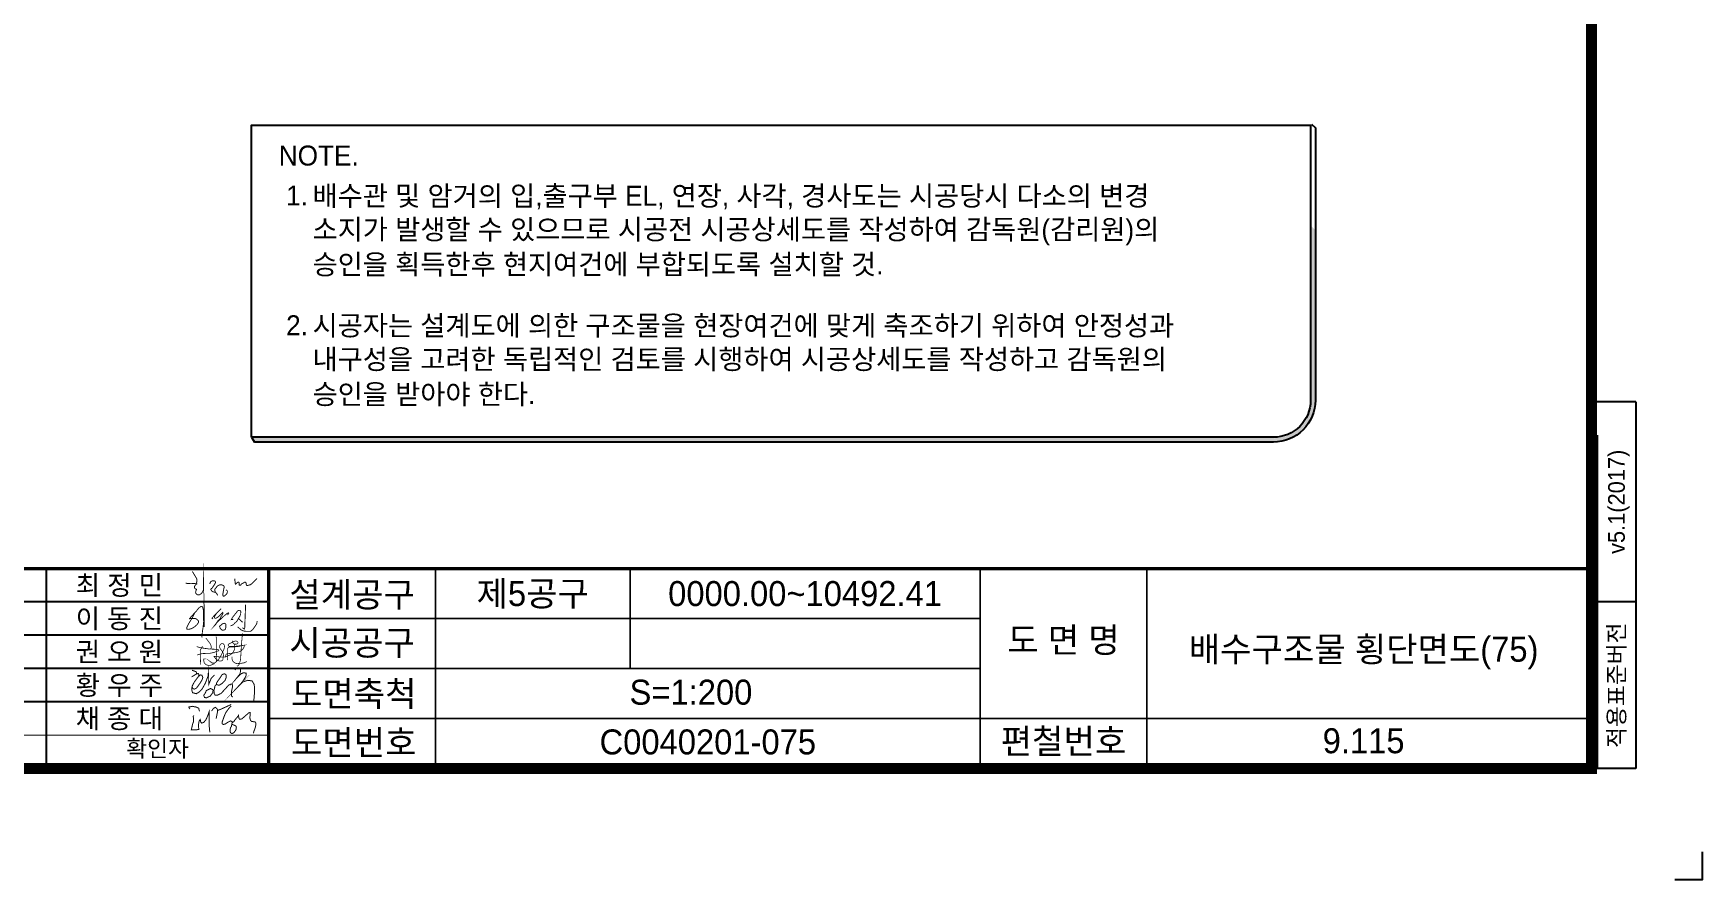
# Model space of a CAD drawing. Header units: metres. Extents: x 3558 to 3726, y 2272 to 2391.
# Drawn here: x 3665.6 to 3725.7, y 2271.8 to 2302.3 of the extents above; entities that cross this region are included whole.
import ezdxf
from ezdxf.enums import TextEntityAlignment as Align

# ---------------------------------------------------------------- set-up
doc = ezdxf.new("R2010")
doc.units = ezdxf.units.M
doc.header["$LTSCALE"] = 0.3
for name, color, linetype in [('CC-TEXT', 3, 'Continuous'), ('CX-BORD', 3, 'Continuous'), ('CX-BORD-LIN1', 4, 'Continuous'), ('CX-BORD-LIN2', 3, 'Continuous'), ('CX-BORD-TEX2', 7, 'Continuous'), ('CX-BORD-TEX3', 6, 'Continuous'), ('CZ-LIN1', 7, 'Continuous')]:
    doc.layers.add(name, color=color, linetype=linetype)
doc.styles.add('GTXT', font='돋움.ttf')
doc.styles.add('TB_TEXT', font='돋움.ttf')
doc.styles.add('TB_WBTXT', font='돋움.ttf')
doc.styles.add('TB_WMTXT', font='돋움.ttf')

# ---------------------------------------------------------------- blocks, each defined once
blk = doc.blocks.new('CXBLKA1-KECH-한국도로공사')
at = {"layer": 'CX-BORD-LIN1', "const_width": 2}
blk.add_lwpolyline([(796, -2.273736754432321e-12), (0, 0), (0, 553.9999999999993), (796, 553.9999999999993)], close=True, dxfattribs=at)
at = {"layer": 'CX-BORD-LIN1'}
for points, const_width in [([(796, 36.00000000000114), (0, 35.99999999999886)], 0.5999999999999999), ([(558, 2.273736754432321e-13), (558, 36.00000000000045)], 0.5999999999999999), ([(686, 2.273736754432321e-13), (686, 36.00000000000091)], 0.2999999999999999), ([(558, 6.000000000000227), (270, 5.999999999999318)], 0.2)]:
    blk.add_lwpolyline(points, dxfattribs=dict(at, const_width=const_width))
blk.add_lwpolyline([(518, 4.547473508864641e-13), (518, 36.00000000000045)], dxfattribs=at)
at = {"layer": 'CX-BORD-LIN2'}
for p, q in [((803.999999405456, 66.02979842424429), (795.999999405456, 66.02979842424429)), ((803.999999405456, 66.02979842424429), (803.999999405456, -4.440746579348342e-07)), ((796.999999405456, 59.99999955592534), (796.999999405456, -4.440746579348342e-07)), ((558, 30.00000000000023), (270, 29.99999999999955)), ((803.999999405456, 30.00000000000091), (795.999999405456, 30.00000000000091)), ((803.9999994054556, -4.440746579348342e-07), (796.999999405456, -4.440746579348342e-07))]:
    blk.add_line(p, q, dxfattribs=at)
at = {"layer": 'CX-BORD-LIN2', "const_width": 0.2999999999999999}
for points in [[(588, 2.273736754432321e-13), (588, 36.00000000000045)], [(623, 18.00000000000068), (623, 36.00000000000045)], [(716, -2.046363078989089e-12), (716, 36.00000000000091)], [(686, 27.00000000000068), (558, 27.00000000000045)], [(686, 18.00000000000068), (558, 18.00000000000045)], [(796, 9.00000000000091), (558, 9.000000000000455)]]:
    blk.add_lwpolyline(points, dxfattribs=at)
at = {"layer": 'CX-BORD-LIN2'}
for points in [[(558, 24.00000000000023), (270, 23.99999999999932)], [(558, 18.00000000000136), (270, 18.00000000000045)], [(558, 12.00000000000136), (270, 12.00000000000045)]]:
    blk.add_lwpolyline(points, dxfattribs=at)
at = {"layer": 'CX-BORD-TEX2'}
for points, const_width in [([(544.2550693330977, 35.48268204253236), (545.0231002301848, 34.19307930236474), (545.0902286646839, 33.85839254095807), (545.0603421049359, 33.59706839874074), (544.963201837684, 33.35067289239898), (544.1107190391305, 33.28341540007042), (543.7146415898271, 33.28341540007042), (543.4381461718012, 33.29087971800836), (543.04956720665, 33.38794393365909), (543.4381461718012, 33.29087971800836), (544.1107190391305, 33.28341540007042), (544.4419802040508, 33.30955058461151), (544.963201837684, 33.35067289239898, -1.125272362258092), (544.9556675612445, 33.15767899249192), (544.7333616659236, 32.92721185761069, 0.7042972008132262), (545.0442713680177, 32.29941722546177), (544.8920646670271, 31.98712341786831, 0.7395068878052653), (545.6016646553854, 31.32500640278669, 0.1947146220203291), (546.2293360985192, 32.12797942205238), (546.2586678778162, 33.38247908689199), (546.2752218106106, 32.09144414125107), (546.357329317271, 29.34576021998847), (546.357329317271, 25.48762895087747)], 0.1703382760647214), ([(547.3916011421227, 33.21006401386514), (547.4485466709351, 33.40702877365328, -0.2200964456232209), (547.745443692621, 33.74916300352167, -0.1573906557640741), (548.186744696705, 33.79815566369535, -0.5036351692183431), (548.3758890380069, 33.39222370060312, -0.03182358948647454), (547.8719336353139, 32.58963260279712, -0.05099705775783889), (547.7340796414594, 32.43441522843499), (547.6149987022011, 32.36284427021057), (547.5700793818615, 32.21127199919037), (547.777352516591, 31.95462077836079), (547.9719193893922, 31.80245315918311), (548.1945832075851, 31.76446882343227), (548.4118244942781, 31.72105895635892), (548.7213740894622, 31.37921116758508), (548.8191407217387, 31.1458852382494), (548.7213740894622, 31.37921116758508), (548.4118244942781, 31.72105895635892), (548.3086353305023, 31.99779475276825), (548.2923319437176, 32.27995608050006), (548.67679479585, 32.74859617735821, -0.3661494519922352), (549.8105870750476, 32.95699049847291, -0.3261765723227276), (549.9656929512953, 32.60966662994821, 0.01373951838857549), (549.759332519887, 31.49533214077004, 0.04523805902074247), (549.7467336348196, 31.30243372122783, 0.02949069800485073), (549.7600125733424, 31.1450202984733), (549.8162064641259, 31.05283681441623), (549.9454345167836, 31.02747835279937), (550.0307991215718, 31.06205909436634), (550.2783027870281, 31.27474441540941, 0.2563387373261534), (550.5437741806197, 31.9820798080052), (550.3203587243979, 32.17839305471534)], 0.1703382760647214), ([(546.5715662386452, 19.72977525436281), (546.2810692994976, 19.71295459102233), (546.3189671050616, 19.33410503111814, 0.2796448782962521), (546.8283900951948, 18.65707710259541, 0.2833531025880105), (548.1124678109009, 18.87994944149852, -0.02802493378775394), (548.5803350958012, 19.24913614120427), (548.592181702685, 20.61138477633116), (548.5401322088337, 23.73997826535827), (548.5880640159795, 20.13788944137826), (548.1598542384377, 20.18482426405351), (548.3580458932595, 19.90351413049348, 0.1356130271614032), (548.9734837338357, 19.3981992190828, 0.3324790054823777), (549.7506060301563, 19.57531916805446), (549.8027613310229, 20.05458798367521), (548.5880640159795, 20.13788944137826), (548.1598542384377, 20.18482426405351), (548.5838209846297, 19.64998064844805), (548.5803350958013, 19.24913614120435), (548.2258249160591, 18.97739045117572), (547.8834296323159, 18.9814431218722), (547.7060970747835, 19.05958489009912), (547.4609648934174, 19.25754357215997), (547.8834296323159, 18.9814431218722), (548.2258249160574, 18.97739045117449), (548.5803350958012, 19.24913614120423), (549.02042426038, 19.70034576516036), (549.469284070758, 20.47763282995836), (549.7005517543065, 20.98192088843008), (549.9036294259386, 21.40068311980058), (550.0216609302546, 21.75492533831528), (550.0347658848557, 22.04936758663612), (549.9889098802179, 22.26529097384269), (549.8775442178616, 22.39615380855675, 0.282607566749324), (549.5762020596522, 22.4943012246637, 0.2528467656733305), (549.189704148289, 22.14751384245731, 0.2798465359125028), (549.320719684903, 21.50628537221584, -0.06026554495778128), (549.7005517543065, 20.98192088843008, -0.2010092350446223), (549.8027613310229, 20.05458798367521), (550.157615387187, 20.10051093562046), (550.8434715752238, 20.36423345692184, 0.385954917925556), (551.8212719912237, 22.30341448459503), (551.7011507983568, 22.46838740145575), (551.5438648913893, 22.64576029273323, -0.2480265099421704), (551.4474633640444, 23.04104878194737), (551.4376387149692, 22.88036162287999), (551.4767400519236, 22.74700041647547), (551.6889338669191, 22.85670373325722), (551.8418023310012, 22.91351828807039, -0.2478862665183587), (552.357290330401, 22.84605114926546, -0.5533111902190665), (552.3359588803652, 22.46610395898815, -0.25936448180315), (551.7011507983568, 22.46838740145575, -0.1931466988363636), (551.4767400519236, 22.7470004164753), (551.2729875959233, 22.65075068198804), (551.0063539175327, 22.52291851380132), (550.828601910761, 22.43769668158149, 0.7292155318498135), (550.8890366105699, 21.99738446192224), (551.5685254835824, 21.96447875644289), (553.3210335286624, 22.15543627394572), (552.6327740098511, 21.98994006818616), (551.6703533992799, 21.88278071221828), (551.4470892606697, 21.87832057357713), (551.009494118592, 21.88278071221828), (550.8308843192328, 21.83372034745151, 0.3312629769195753), (550.611535040186, 21.55281051249482), (550.5961363406473, 21.0645343981563), (550.6185425682335, 20.27774470625949), (550.6158806854543, 19.80245323672575), (550.5615865713513, 19.50665229372525), (550.6158806854543, 19.80245323672575), (550.6185425682335, 20.27774470625949), (550.6073394544403, 20.67113955220788), (550.3197344074578, 20.59125381758413), (550.2605013730364, 20.38419385365521), (550.1716574896369, 19.98979298308323), (550.2605013730364, 20.38419385365521), (550.3197344074578, 20.59125381758413), (550.6073394544403, 20.67113955220788), (550.99100434268, 20.70957396272721), (551.7713273012113, 20.82204510711837), (552.3878005390077, 20.93343370485197, 0.3381794607889669), (553.6505997081856, 22.31691092909916), (553.6130086287131, 22.08808658679421), (553.5137872912284, 21.80376766077968), (553.337896757266, 21.51289147415825), (553.0738487470489, 21.2441609573992), (553.0214175740945, 21.20426474787558), (553.0681138581646, 22.09462019413089), (553.270990589279, 24.35374161026824), (553.0681138581646, 22.09462019413089), (553.0214175740945, 21.20426474787558), (552.9647397413266, 20.21283124285683), (552.9444663614435, 19.90903593064771, -0.08818372838249018), (552.6538296058831, 18.73435793875372, -0.2676779508090145), (552.2550505231086, 18.44406371219205), (552.4207569970996, 18.49203096828694), (552.578938196564, 18.61527962798466), (552.725712863347, 18.90864227261647), (553.107450731946, 18.95850543175858), (553.5000401043291, 19.00603653983204), (553.8034077111158, 19.13080555348895), (554.0472891024091, 19.26151523047641), (553.9253484067625, 19.19616039198268), (553.6517239077225, 19.0684210466605), (553.4243458327223, 18.99687217406624), (552.725712863347, 18.90864227261647), (552.3710452423813, 18.90106548289555, -0.495566704432109), (551.4071319971308, 20.11283317088809, -0.495566704432109)], 0.1310294431267088), ([(546.6866275888907, 23.48779942754836), (547.1104791554534, 22.93316424735026), (547.3985727638267, 22.55310915049287), (547.5235950887918, 22.36851115949676), (547.5942590596804, 22.15133698419048), (547.6483340021093, 21.91726440639473, -0.4229315109830434), (547.3819837353668, 21.50463312522702), (546.4470351605365, 21.62407990788843), (545.533826148515, 21.78695966915378), (545.0446085194695, 21.9444116134152), (545.533826148515, 21.78695966915378), (547.3819837353668, 21.50463312522702), (548.1472783189125, 21.48540602912346), (548.5910593925596, 21.47176802975102, -0.1408873706740115), (548.9733968209305, 21.3490190736835, -0.8809027692557593), (548.8914681817415, 21.18535379892701), (548.2289159888097, 20.92620628456168), (547.7441724849799, 20.81709648815265), (547.3140442951203, 20.72162469111606), (546.8770915527786, 20.72162469111606), (546.0919392597663, 20.70116653177151), (545.6822960638207, 20.61251489470689), (545.3340965131506, 20.53750125701501), (545.1429296883758, 20.42157246091961), (545.3340965131506, 20.53750125701501), (545.6822960638207, 20.61251489470689), (545.6754677325159, 20.95348344359247), (545.6618110699071, 21.26717483344726), (545.7642247030096, 21.49221458623744), (546.0031822892726, 21.86728045412592), (546.1533866838638, 21.94229293153204), (546.0031822892726, 21.86728045412592), (545.6618110699071, 21.26717483344726), (545.6822960638207, 20.61251489470689), (545.7366468602534, 18.70695198799838)], 0.1310294431267088)]:
    blk.add_lwpolyline(points, format="xyb", dxfattribs=dict(at, const_width=const_width))
for points, const_width in [([(551.8709879794302, 34.19584261645465), (551.9830357342688, 33.23853962857132), (552.015105623531, 33.19049053906237), (552.1393406521355, 33.25856242273836), (552.1914542221864, 33.36268095240708), (552.3076717784751, 33.45478580557553), (552.439942175538, 33.54689065874396), (552.5200990025501, 33.58293168824451), (552.6243082465091, 33.51485418807664), (552.6764039204168, 33.44277212907524), (552.6804126565746, 33.24654874623808), (552.6804126565746, 33.08236745056041), (552.6924388650476, 33.01428995039225), (552.9503043976262, 33.03398137152825), (553.114626787808, 33.23420931319894), (553.3631147411596, 33.36635975470146), (553.5835594375509, 33.50250913854533), (553.7158119384704, 33.55456840337969), (553.8400648632182, 33.52653649154589), (553.936256634861, 33.36235519586793), (553.9522915794925, 33.15812269536401), (554.0083959895579, 32.98192772318606), (554.1126052335164, 32.93387301718493), (554.670893328062, 33.0820753929737), (554.859268135191, 33.20621671680946), (555.0837215677394, 33.39843554081309), (555.8896922891764, 34.18800761004137)], 0.1703382760647214), ([(544.7424880782769, 28.11737534674467), (544.1878864302403, 27.03598660953185), (543.6997237069941, 26.26663443747748), (543.4246012083481, 25.77241809481893), (543.3300618857925, 25.585731357236), (543.2662369514587, 25.43932557547168), (543.2396613815131, 25.34615825981018), (543.2368295584897, 25.20235806435949), (543.2607911379296, 25.13052838788735), (543.3034863158468, 25.08524752320727), (543.4474736251018, 25.05327627504676), (543.6659596632312, 25.07989550809816), (543.7297845976141, 25.09588113216614), (543.9750640381576, 25.14116199684622), (544.2120658421977, 25.26362455311983), (544.4945946472276, 25.39939672590071), (544.7024068908654, 25.56178813174529), (544.8917033685434, 25.71615151492006), (545.062266247744, 25.8679093117812), (545.2273833134154, 26.09952480779657), (545.3554688472163, 26.32142217110186), (545.3606968281788, 26.4678279528539), (545.2994858843017, 26.6568385917376), (545.1557164076135, 26.7793011480112), (545.0197889023443, 26.89380610286207), (544.7825692657375, 27.00028303504314), (544.4786928717735, 27.00028303504314), (544.1878864302403, 27.03598660953185), (543.7042981903546, 26.95894576045089)], 0.16), ([(543.6413445861403, 26.94267845136392), (543.7672517945689, 26.97521306953786), (543.8585236290169, 27.12492865011109), (543.9822525120239, 27.27893992702593), (544.14083460148, 27.44379607666542), (544.2950600401423, 27.60865222629263), (544.5078824321758, 27.87442202926286), (544.7424880782769, 28.11737534674467), (544.9725192410665, 28.34300503639042), (545.1809849823062, 28.59462016780253), (545.3012285446389, 28.78454628295958), (545.5543499566998, 29.00588027625145), (545.763687028108, 29.15179310924941), (545.8296902878633, 29.1924965925873), (545.9558153288094, 29.19080648255931), (546.0581966228333, 29.14137076403176), (546.1146152507831, 29.01010555134599), (546.1675485581568, 28.8361650602692), (546.2169965448561, 28.61454938196448), (546.2392154639588, 28.46793233644667), (546.2357301433335, 28.28209065387773), (546.2494535933661, 27.21823680827902), (546.2843067998642, 26.4298004770767), (546.2494535933661, 26.09487700519503), (546.1516467827028, 25.20876639823609), (546.0538399719903, 24.55983456615513), (545.9606076446876, 23.78041215514304), (546.0189867655413, 23.60900682912052)], 0.16), ([(547.9722911560298, 26.91866480462613), (547.7768953672207, 27.09126729192258), (549.433294005094, 28.7874335542615), (548.6050946861574, 27.93935042309204), (548.2840095214619, 27.43654268776254), (548.2387003530389, 27.28386941462804), (548.2676720809236, 27.11028102981118), (548.3177735652739, 27.04183157340731), (548.4467304292434, 27.04978917481776), (548.662602476867, 27.14711134431445), (548.9943614359804, 27.36013562993594), (549.2971486672582, 27.68893245294157), (549.5474382562957, 27.95463183465245), (549.7132088196181, 28.12033303930593), (549.7369525664913, 27.87047843918117), (549.6315216169264, 27.64949655213695), (549.4341653352135, 27.39436035815015), (549.3394081801403, 27.17598405740728), (549.2762367434084, 26.99190290612569), (548.8301157004776, 26.59627631549711), (548.4460769315924, 25.93002085555554), (548.2171349315381, 25.70115178836022), (548.638096316035, 26.26314858552632), (549.6818409337452, 27.20887078182886), (550.0830884733373, 27.59569471603299), (550.3098521479701, 27.75604390557737), (550.543368631385, 27.94266022191323), (550.6559880548161, 27.9989268018121), (550.7651221575729, 28.01871517346763), (550.7949652156262, 27.96251901481583), (550.6459677579264, 27.75090315422176), (550.5864994743865, 27.60872264755199)], 0.16), ([(551.6118372424448, 26.86514465352275), (551.267443995936, 26.79993457468072), (551.3743997733204, 27.04901454105084), (551.6177187210583, 27.38112116287766), (551.8967622054138, 27.73695974642942), (552.1283181959247, 28.01568705965929), (552.3121688601227, 28.28251318139701), (552.4666121313026, 28.42483453056093), (552.6023218040541, 28.48166448048551), (552.7452199505738, 28.47870678792424), (552.84433375649, 28.43504561202508), (552.9728549553752, 28.27187957242586), (552.9639238212208, 28.0766014421597), (552.9290706147717, 27.72111496485559), (552.7918361142497, 27.4122473560119), (552.5143174576647, 26.96570620059356), (552.2579285575453, 26.50585542864337), (551.9494776802208, 26.2393109919185), (551.6512649323035, 25.92058440787059), (551.3896480511726, 25.784671392571), (551.1439329454956, 25.68016625543078)], 0.16), ([(552.5506007297622, 27.02408776831788), (552.9085943559571, 26.70035892513033), (553.2068071038743, 26.37170294463112), (553.3224761828956, 26.45127895877249)], 0.16), ([(553.8348183180992, 29.48509689235016), (553.6631662762125, 25.10489505235637), (553.4579680230313, 25.17355577251374), (553.2436208032273, 25.35629892002726)], 0.16), ([(549.1910642200423, 25.47967695256193), (549.2873462029352, 25.18679496778623), (549.4729395274212, 25.01989660185882), (549.5953614151754, 24.92722223495139), (549.8478293296344, 24.92722223495139), (550.1595476950665, 25.0087700441336), (550.2782664296287, 25.37953793299812), (550.2930790423475, 25.70953191727767), (550.2671569700528, 26.0024139020411), (550.0852667987588, 26.15072105759918), (549.6548296987644, 26.05065245928245), (549.3764397120108, 25.8022062841851), (549.1352990896944, 25.62425178177955), (549.1910642200423, 25.47967695256193)], 0.16), ([(552.400173206463, 25.5089017719024), (552.814926363521, 25.14292252813357), (553.0541064929826, 24.93665868264861), (553.2895834692522, 24.81722424019563), (553.5684091210901, 24.73764822606654), (553.8546410792628, 24.70504318664553), (554.1153866302252, 24.69419831392088), (554.4558588910245, 24.69419831392088), (554.7166044419869, 24.70504318664553), (554.8869494886208, 24.7991259785681), (555.0897515838137, 24.99095346751892), (555.2563934773048, 25.22256896352201), (555.426520691421, 25.44693107063449), (555.6258374659396, 25.72917944642677), (555.8140447809315, 26.03311756768062), (555.8685029160265, 26.22494505661916), (555.9118515915948, 26.56148821728175)], 0.16), ([(544.1218604720375, 16.49544983526919), (544.9262549628882, 16.98283101345791), (545.3061079898098, 17.13164929090568), (545.4290011915803, 16.95306725344976), (545.3619685360695, 16.59590213335198), (544.6022388597701, 15.57045296223021), (544.2111205461315, 14.83240170453747), (544.1403634167507, 14.19620224890098), (544.281877675513, 13.64557321134325), (544.9708265999752, 13.47071099064707), (545.5294333749266, 13.81671457009365), (545.9725945834891, 14.25945010827009), (546.5692820696072, 15.3217614197103), (546.9265572781844, 16.24200896783876), (547.0728005359649, 16.61869337294662), (547.1275476313074, 17.23198714112811), (547.2116829448441, 15.18665493660699), (547.6557326202183, 16.26535737654839), (548.230659887435, 16.83973147087992)], 0.178271351192801), ([(551.8870784641758, 17.72246502130254), (552.2073530327616, 18.07733804863436), (552.7139707194931, 18.11806110581439), (552.9236055790939, 17.97262139191706), (552.8828437191903, 17.3268689367907), (552.8071416223872, 17.01853647157997), (552.0792432053272, 16.09935762607503), (553.0109535466245, 17.04180701393711), (553.4768093734524, 17.25705783231257), (553.9426638879218, 17.15815868053634), (553.9612639471752, 16.87499324757049), (553.801321548143, 16.464108183131), (553.4220302107267, 15.87060823128676), (553.1731610766994, 15.51059341172413), (552.0692233469767, 14.30111155847021), (553.3540250974506, 15.59040799083216), (554.2201175058697, 15.88264825072052), (554.994440610441, 15.77377436692766), (555.3902046737269, 15.12626129608558), (555.4313261199029, 14.38506246093511), (555.4198639793881, 13.47792049930599), (555.3452996975411, 12.58973873321812), (555.2707354156944, 11.94222566237604)], 0.178271351192801), ([(544.1774900431728, 17.69179108829482), (544.598808354239, 17.55543874355113), (544.9548525703954, 17.40722928691334), (544.9963913466245, 17.08116942297743)], 0.178271351192801), ([(545.3619685360695, 16.59590213335198), (545.7249787519797, 16.84984103188273), (545.9782928447805, 16.81820743422823), (546.1337364783344, 16.36383113764706), (545.9725355273497, 15.90945484106589), (545.607096135564, 15.32979994477349), (545.011001835559, 14.49228252193224), (544.5820954667352, 14.27659742879869), (544.3633239661599, 14.42326314580343), (544.1882485735428, 14.62675265351358)], 0.178271351192801), ([(548.5865951778223, 15.12099792364658), (549.0451070456027, 14.98922453850542), (549.6417984687967, 15.33434545842566), (550.1505566124993, 15.89281443571805), (550.3390874325278, 16.38984529309615), (550.3516493295979, 16.84791475419566), (550.0376005904839, 17.07381235914709), (549.610494777738, 16.91066405987148), (549.1457019614227, 16.18277253210671), (548.8128064396271, 15.73640810834723), (548.5906293683358, 15.34662012210294), (548.5865951778223, 15.12099792364658), (548.3440686731869, 14.92434932462796), (548.1409247395065, 14.06367789766204), (548.1597833334158, 13.5586853363874), (548.3336131117621, 13.21763750607456), (548.7859883904596, 13.22182190798459), (549.40591118661, 13.50846937790892), (550.150073664513, 14.30996655770632), (550.7822565152421, 15.01647462632829), (551.1098002384322, 15.17040699857953), (551.4173554269084, 15.22292968242721), (551.4751871358712, 14.91567010058379), (551.4383859743962, 14.4797282710161), (551.3228800395088, 13.98960086677047), (551.2711061781094, 13.38886927340868), (551.3034610684531, 13.0309934268718), (551.5160828563585, 12.87398977573639)], 0.178271351192801), ([(547.9966414039766, 14.16757199304463), (547.5159493625247, 14.4167474566546), (546.7722370236413, 14.04524917917114), (546.5500310804596, 13.53330560880374), (546.2957550287626, 13.18299638587824), (546.441874354055, 12.80218236611319), (546.7658773335866, 12.72284648216549), (547.4901195194266, 13.05288536897427), (547.92709164456, 13.67528680242625), (547.9874725089619, 14.17232485656037)], 0.178271351192801), ([(543.8053192360485, 10.72400390801413), (543.5982005775833, 11.06024970723076), (544.2195590792799, 11.20250746797636), (544.9703676898794, 11.06024970723162), (545.4013038460187, 10.85804369515517), (545.4413431656266, 10.63136081739184), (545.5436709238885, 10.29800322997786)], 0.178271351192801), ([(544.5723416363667, 9.54003726168321), (544.4117473081358, 9.404445224172132), (544.4547752399648, 8.931604410372792), (544.4867177699114, 8.529258700063835), (544.2927788155525, 7.966749523020646), (544.1301205006903, 7.254237429302549), (544.0687839030859, 6.985557235377989), (544.5492790489049, 6.9479823546679), (545.2186852393892, 7.004233574171941), (545.3926725400062, 7.018853991458002), (545.3750859105727, 8.004250000690892), (545.4626727116829, 8.535508947340073), (545.6628693097207, 8.829263527419695), (545.7629663455896, 8.36675629482703), (545.9381374215104, 8.191753395036049), (546.275966812293, 8.28550408621549), (546.6701023646895, 8.735511830246278), (546.9920059638893, 9.440155030643346), (547.2914886556804, 10.2837804718874), (547.2963972554659, 8.925150952093762), (547.3017220170047, 7.451333870009815), (547.371307086054, 6.781074697087167), (547.4315290117788, 6.506725761620057)], 0.178271351192801), ([(547.7115768820829, 10.33959710152694), (548.0461271362105, 10.83738458070138), (548.4020321993884, 11.00805465979138), (548.72471895141, 10.73308603137093), (548.8097289271051, 10.35390235121131), (548.6757137951384, 9.705307159314657), (548.5316389388556, 8.984549930125368)], 0.178271351192801), ([(548.7864351372236, 10.45780339223341), (549.278415575572, 10.6326253531755), (551.2401653953809, 11.5253383231352)], 0.178271351192801), ([(551.2485400779793, 11.27431941899233), (550.7418300968477, 10.73462721579517), (550.2560277697681, 10.03903092892869), (550.004779712923, 9.472717078587841), (549.8121468553683, 8.899556425901299), (549.6320747585604, 8.447720788853896), (549.6320747585602, 8.07119192964386), (549.8205215379666, 7.924764319394551), (550.1932264923292, 8.029355613285581), (550.6915592645629, 8.36404815613987), (551.1413390881236, 8.584767495215964), (551.3961239641649, 8.443129427423717), (551.396123964165, 8.18037860894868), (551.3386557048153, 7.91282617607509), (551.2712988121596, 7.599235670556382), (551.1270200229758, 7.346270886920742), (551.0590777262044, 7.080257626481725), (551.0303107546366, 6.708712466776273), (551.1207194322063, 6.435698486748663), (551.400160990648, 6.292007183047975), (551.7227492169926, 6.462384517575714), (552.0884891638372, 6.94888272024205), (552.1708465251344, 7.349719437970144), (552.1009867670989, 7.663788076196848), (551.3511600334688, 7.971042025844593)], 0.178271351192801), ([(551.396123964165, 8.23329797282776), (551.7369545986667, 8.463272466411421), (551.8796778847552, 8.718543711652757), (552.4003103020256, 9.333735843737397), (552.563749243411, 9.56600903602153), (552.6097885241561, 9.117559578328962), (552.7248867260184, 8.882986681347845), (553.1783701045374, 8.926681070573913), (553.3648286862951, 9.110660464240507), (554.2264887894227, 9.873094056574487), (554.3966083397409, 10.02362308699442), (554.6339354134958, 10.098468134771), (554.6592565126456, 9.850096003620667), (554.6385383310507, 9.498236155151144), (554.5929613631004, 9.136022605576418), (554.6965497447769, 8.726668127716763), (554.9037265081291, 8.485196116648876), (555.4339588632197, 8.406001167922593), (555.6257353052694, 8.335611693915052), (555.707026568209, 8.02519783572334), (555.5697348258867, 7.34557272635201), (555.3356479210454, 6.726161451006277), (555.2460805011845, 6.34514384186101)], 0.178271351192801)]:
    blk.add_lwpolyline(points, dxfattribs=dict(at, const_width=const_width))
at = {"layer": 'defpoints'}
blk.add_lwpolyline([(811.002000019992, -20), (816, -20), (816.0000000000005, -15.00200001999156)], dxfattribs=at)
at = {"layer": 'CX-BORD-LIN1', "style": 'TB_TEXT'}
for tag, height, p in [('TR_RNUM5', 2.999999999999999, (285.105116618196, 32.63656332936307)), ('TR_RDAT5', 3.5, (317.5, 33)), ('TR_DGN5', 3.5, (451.1184542177598, 33)), ('TR_CHK5', 3.5, (491.1184542177598, 33)), ('TR_APP5', 3.5, (531.1184542177598, 33.00000000000023)), ('TR_RNUM4', 2.999999999999999, (285.105116618196, 26.63656332936284)), ('TR_RDAT4', 3.5, (317.5, 27)), ('TR_DGN4', 3.5, (451.1184542177598, 27)), ('TR_CHK4', 3.5, (491.1184542177598, 27)), ('TR_APP4', 3.5, (531.1184542177598, 27.00000000000023)), ('TR_RNUM3', 2.999999999999999, (285.105116618196, 20.63656332936398)), ('TR_RDAT3', 3.5, (317.5, 21.00000000000114)), ('TR_DGN3', 3.5, (451.1184542177598, 21.00000000000114)), ('TR_CHK3', 3.5, (491.1184542177598, 21.00000000000114)), ('TR_APP3', 3.5, (531.1184542177598, 21.00000000000136)), ('TR_RNUM2', 2.999999999999999, (285.105116618196, 14.63656332936398)), ('TR_RDAT2', 3.5, (317.5, 15.00000000000114)), ('TR_DGN2', 3.5, (451.1184542177598, 15.00000000000114)), ('TR_CHK2', 3.5, (491.1184542177598, 15.00000000000114)), ('TR_APP2', 3.5, (531.1184542177598, 15.00000000000136)), ('TR_RNUM1', 2.999999999999999, (285.105116618196, 8.636563329362843)), ('TR_RDAT1', 3.5, (317.5, 9)), ('TR_DGN1', 3.5, (451.1184542177598, 9)), ('TR_CHK1', 3.5, (491.1184542177598, 9)), ('TR_APP1', 3.5, (531.1184542177598, 9.000000000000227))]:
    blk.add_attdef(tag, text='', height=height, dxfattribs=at).set_placement(p, align=Align.MIDDLE_CENTER)
for tag, p in [('TR_RCON5', (342.3033138082337, 33)), ('TR_RCON4', (342.3033138082337, 27)), ('TR_RCON3', (342.3033138082337, 21.00000000000114)), ('TR_RCON2', (342.3033138082337, 15.00000000000114)), ('TR_RCON1', (342.3033138082337, 9))]:
    blk.add_attdef(tag, text='', height=3.5, dxfattribs=at).set_placement(p, align=Align.MIDDLE_LEFT)
at = {"layer": 'CX-BORD-LIN2', "style": 'TB_TEXT'}
blk.add_text('적용표준버전', height=2.999999999999999, rotation=90, dxfattribs=at).set_placement((800.499999405456, 14.99999977796324), align=Align.MIDDLE_CENTER)
blk.add_attdef('TD_VERSION', text='', height=2.999999999999999, rotation=90, dxfattribs=at).set_placement((800.499999405456, 48.0148992121226), align=Align.MIDDLE_CENTER)
at = {"layer": 'CX-BORD-TEX2', "style": 'TB_WMTXT'}
for tag, height, p in [('TB_CNAME', 5, (15.34476638720116, 531.8324131479242)), ('TB_CSCOP', 3.999999999999999, (16.63456755316201, 523.8324131479242))]:
    blk.add_attdef(tag, text='', height=height, dxfattribs=at).set_placement(p, align=Align.BOTTOM_LEFT)
at = {"layer": 'CX-BORD-TEX2', "style": 'TB_WBTXT'}
for tag, height, p in [('TB_MTITIL', 10, (398, 533.326413560618)), ('TB_STITL', 7, (398, 518.326413560618))]:
    blk.add_attdef(tag, text='', height=height, dxfattribs=at).set_placement(p, align=Align.MIDDLE_CENTER)
at = {"layer": 'CX-BORD-TEX3', "style": 'TB_TEXT'}
for s, height, p in [('설계공구', 4.500000000000001, (573, 31.36079733413749)), ('시공공구', 4.500000000000001, (573, 22.6865519941291)), ('도 면 명', 4.500000000000001, (701, 23.1919601119821)), ('도면축척', 4.500000000000001, (573.2913704096159, 13.51323097728914)), ('도면번호', 4.500000000000001, (573.2913704096159, 4.790803741700984)), ('편철번호', 4.500000000000001, (701, 5.001673382306535)), ('확인자', 2.999999999999999, (538, 3.662000000000262))]:
    blk.add_text(s, height=height, dxfattribs=at).set_placement(p, align=Align.MIDDLE)
for tag, height, p in [('TD_LNDST', 4.500000000000001, (215, 31.49999999999955)), ('TD_DSECT', 4.500000000000001, (605.5, 31.50000000000045)), ('TD_DDIST', 4.500000000000001, (654.5, 31.50000000000068)), ('TD_DNAME_TOP', 4.500000000000001, (755, 27.95701132476688)), ('TD_DCOMP', 4.500000000000001, (215, 22.58754437093035)), ('TD_CSECT', 4.500000000000001, (605.5, 22.50000000000045)), ('TD_CDIST', 4.500000000000001, (654.5, 22.50000000000068)), ('TD_DNAME_MAIN', 4.500000000000001, (755, 21.47309584254913)), ('TD_CCOMP', 4.500000000000001, (215, 13.59273296473089)), ('TD_HSCAL', 4.500000000000001, (620.8841087955548, 13.74838269424777)), ('TD_VSCAL', 4.500000000000001, (656.8614607241561, 13.74838269424777)), ('TD_DNAME_BOT', 2.999999999999999, (755, 15.24894304459826)), ('TD_CNAME', 5, (65, 7.595640316786785)), ('TD_FIELD', 4.500000000000001, (180, 5.125020286179733)), ('TD_CSTEP', 4.500000000000001, (250.7440000000001, 5.125020286179279)), ('TD_DWGCODE', 4.500000000000001, (637, 4.790803741701211)), ('TD_DWGNO', 4.500000000000001, (755, 5.001673382306535))]:
    blk.add_attdef(tag, text='', height=height, dxfattribs=at).set_placement(p, align=Align.MIDDLE_CENTER)

msp = doc.modelspace()

# ---------------------------------------------------------------- hatches: boundary and pattern name
at = {"layer": 'CZ-LIN1'}
for points in [[(3711.774964230713, 2295.208522695413), (3711.638164230676, 2295.345322695392), (3711.603964230682, 2295.310975871695), (3711.603964230682, 2293.543683781585), (3711.774964230713, 2293.543683781585)], [(3711.774964230713, 2293.795623017073), (3711.638164230676, 2293.932423017051), (3711.603964230682, 2293.898076193238), (3711.603964230682, 2292.130784103245), (3711.774964230713, 2292.130784103245)], [(3711.774964230713, 2292.129638896038), (3711.638164230676, 2292.129638896038), (3711.638164230676, 2289.081352752348, -0.4142135623730951), (3710.270164230718, 2287.713352752331), (3710.270164230718, 2287.576552752236, 0.4142135623731048), (3711.774964230713, 2289.081352752348)], [(3673.495580391721, 2287.747552752733), (3673.598180391705, 2287.576552752644), (3679.798353408285, 2287.576552752644), (3679.798353408285, 2287.747552752733)], [(3696.901005869611, 2287.576552752644), (3696.901005869611, 2287.747552752733), (3679.798353408285, 2287.747552752733), (3679.798353408285, 2287.576552752644)], [(3710.270164230718, 2287.576552752644, 0.004957341785837071), (3710.300001262567, 2287.57684858464), (3710.300001262567, 2287.747886520874, -0.005593010944201644), (3710.270164230718, 2287.747552752733), (3696.901005869611, 2287.747552752733), (3696.901005869611, 2287.576552752644)]]:
    msp.add_hatch(color=256, dxfattribs=at).paths.add_polyline_path(points)

# ---------------------------------------------------------------- linework, layer by layer
for p, q in [((3711.638164230676, 2299.023369018963), (3711.774964230655, 2298.886569018985)), ((3673.495580391721, 2287.747552752733), (3673.598180391705, 2287.576552752644))]:
    msp.add_line(p, q, dxfattribs=at)
msp.add_lwpolyline([(3673.495580391721, 2287.747552752733), (3673.495580391721, 2298.989022195266), (3711.603964230682, 2298.989022195266), (3711.603964230682, 2289.081352752639, -0.4142135623731044), (3710.270164230718, 2287.747552752733)], format="xyb", close=True, dxfattribs=at)
msp.add_lwpolyline([(3711.774964230713, 2298.886569018985), (3711.774964230713, 2289.081352752639, -0.4142135623731086), (3710.270164230718, 2287.576552752644), (3673.598180391763, 2287.576552752644)], format="xyb", dxfattribs=at)

# ---------------------------------------------------------------- block references
at = {"layer": 'CX-BORD', "linetype": 'Continuous'}
ref = msp.add_blockref('CXBLKA1-KECH-한국도로공사', (3562.512018172696, 2275.821978303873), dxfattribs=dict(at, xscale=0.1999999999998181, yscale=0.1999999999998181, zscale=0.2000000000137599))
ref.add_attrib('TD_DSECT', '제5공구', dxfattribs={"layer": 'CX-BORD-TEX3', "height": 0.8999999999991817, "rotation": 6.676620387326697e-09, "style": 'TB_TEXT'}).set_placement((3683.612018172586, 2282.121978303867), align=Align.MIDDLE_CENTER)
ref.add_attrib('TD_DDIST', '0000.00~10492.41', dxfattribs={"layer": 'CX-BORD-TEX3', "height": 0.8999999999991817, "rotation": 6.676620387326697e-09, "style": 'TB_TEXT'}).set_placement((3693.412018172577, 2282.121978303867), align=Align.MIDDLE_CENTER)
ref.add_attrib('TD_DNAME_MAIN', '배수구조물 횡단면도(75)', dxfattribs={"layer": 'CX-BORD-TEX3', "height": 0.8999999999991817, "rotation": 6.676620387326697e-09, "style": 'TB_TEXT'}).set_placement((3713.512018172558, 2280.116597472379), align=Align.MIDDLE_CENTER)
ref.add_attrib('TD_HSCAL', '                S=1:200', dxfattribs={"layer": 'CX-BORD-TEX3', "height": 0.8999999999991817, "rotation": 6.676620387326697e-09, "style": 'TB_TEXT'}).set_placement((3686.688839931694, 2278.571654842719), align=Align.MIDDLE_CENTER)
ref.add_attrib('TD_DWGCODE', 'C0040201-075', dxfattribs={"layer": 'CX-BORD-TEX3', "height": 0.8999999999991817, "rotation": 6.676620387326697e-09, "style": 'TB_TEXT'}).set_placement((3689.91201817258, 2276.780139052212), align=Align.MIDDLE_CENTER)
ref.add_attrib('TD_DWGNO', '9.115', dxfattribs={"layer": 'CX-BORD-TEX3', "height": 0.8999999999991817, "rotation": 6.676620387326697e-09, "style": 'TB_TEXT'}).set_placement((3713.512018172558, 2276.822312980333), align=Align.MIDDLE_CENTER)
ref.add_attrib('TD_VERSION', 'v5.1(2017)', dxfattribs={"layer": 'CX-BORD-LIN2', "height": 0.5999999999994541, "rotation": 90, "style": 'TB_TEXT'}).set_placement((3722.612018053641, 2285.424958146288), align=Align.MIDDLE_CENTER)
ref.add_attrib('TR_APP1', '채 종 대', dxfattribs={"layer": 'CX-BORD-LIN1', "height": 0.6999999999993634, "rotation": 6.676620387326697e-09, "style": 'TB_TEXT'}).set_placement((3668.735709016151, 2277.621978303871), align=Align.MIDDLE_CENTER)
ref.add_attrib('TR_APP2', '황 우 주', dxfattribs={"layer": 'CX-BORD-LIN1', "height": 0.6999999999993634, "rotation": 6.676620387326697e-09, "style": 'TB_TEXT'}).set_placement((3668.735709016151, 2278.82197830387), align=Align.MIDDLE_CENTER)
ref.add_attrib('TR_APP3', '권 오 원', dxfattribs={"layer": 'CX-BORD-LIN1', "height": 0.6999999999993634, "rotation": 6.676620387326697e-09, "style": 'TB_TEXT'}).set_placement((3668.735709016151, 2280.021978303869), align=Align.MIDDLE_CENTER)
ref.add_attrib('TR_APP4', '이 동 진', dxfattribs={"layer": 'CX-BORD-LIN1', "height": 0.6999999999993634, "rotation": 6.676620387326697e-09, "style": 'TB_TEXT'}).set_placement((3668.735709016151, 2281.221978303868), align=Align.MIDDLE_CENTER)
ref.add_attrib('TR_APP5', '최 정 민', dxfattribs={"layer": 'CX-BORD-LIN1', "height": 0.6999999999993634, "rotation": 6.676620387326697e-09, "style": 'TB_TEXT'}).set_placement((3668.735709016151, 2282.421978303867), align=Align.MIDDLE_CENTER)

# ---------------------------------------------------------------- texts
at = {"layer": 'CC-TEXT', "style": 'GTXT'}
for s, p in [('NOTE.', (3674.472241155377, 2297.532022096043, -37.2)), ('1.', (3674.737431800193, 2296.093986681425, -37.2)), ('배수관 및 암거의 입,출구부 EL, 연장, 사각, 경사도는 시공당시 다소의 변경', (3675.689104845438, 2296.085648931249, -37.2)), ('소지가 발생할 수 있으므로 시공전 시공상세도를 작성하여 감독원(감리원)의', (3675.689104845438, 2294.87386319304, -37.2)), ('승인을 획득한후 현지여건에 부합되도록 설치할 것.', (3675.689104845438, 2293.61496754607, -37.2)), ('2.', (3674.737431800193, 2291.42156663031, -37.2)), ('시공자는 설계도에 의한 구조물을 현장여건에 맞게 축조하기 위하여 안정성과', (3675.689104845438, 2291.413228880134, -37.2)), ('내구성을 고려한 독립적인 검토를 시행하여 시공상세도를 작성하고 감독원의', (3675.689104845438, 2290.201443141925, -37.2)), ('승인을 받아야 한다.', (3675.689104845438, 2288.942547494955, -37.2))]:
    msp.add_text(s, height=0.7200000000000001, dxfattribs=at).set_placement(p)

doc.saveas('drawing.dxf')
